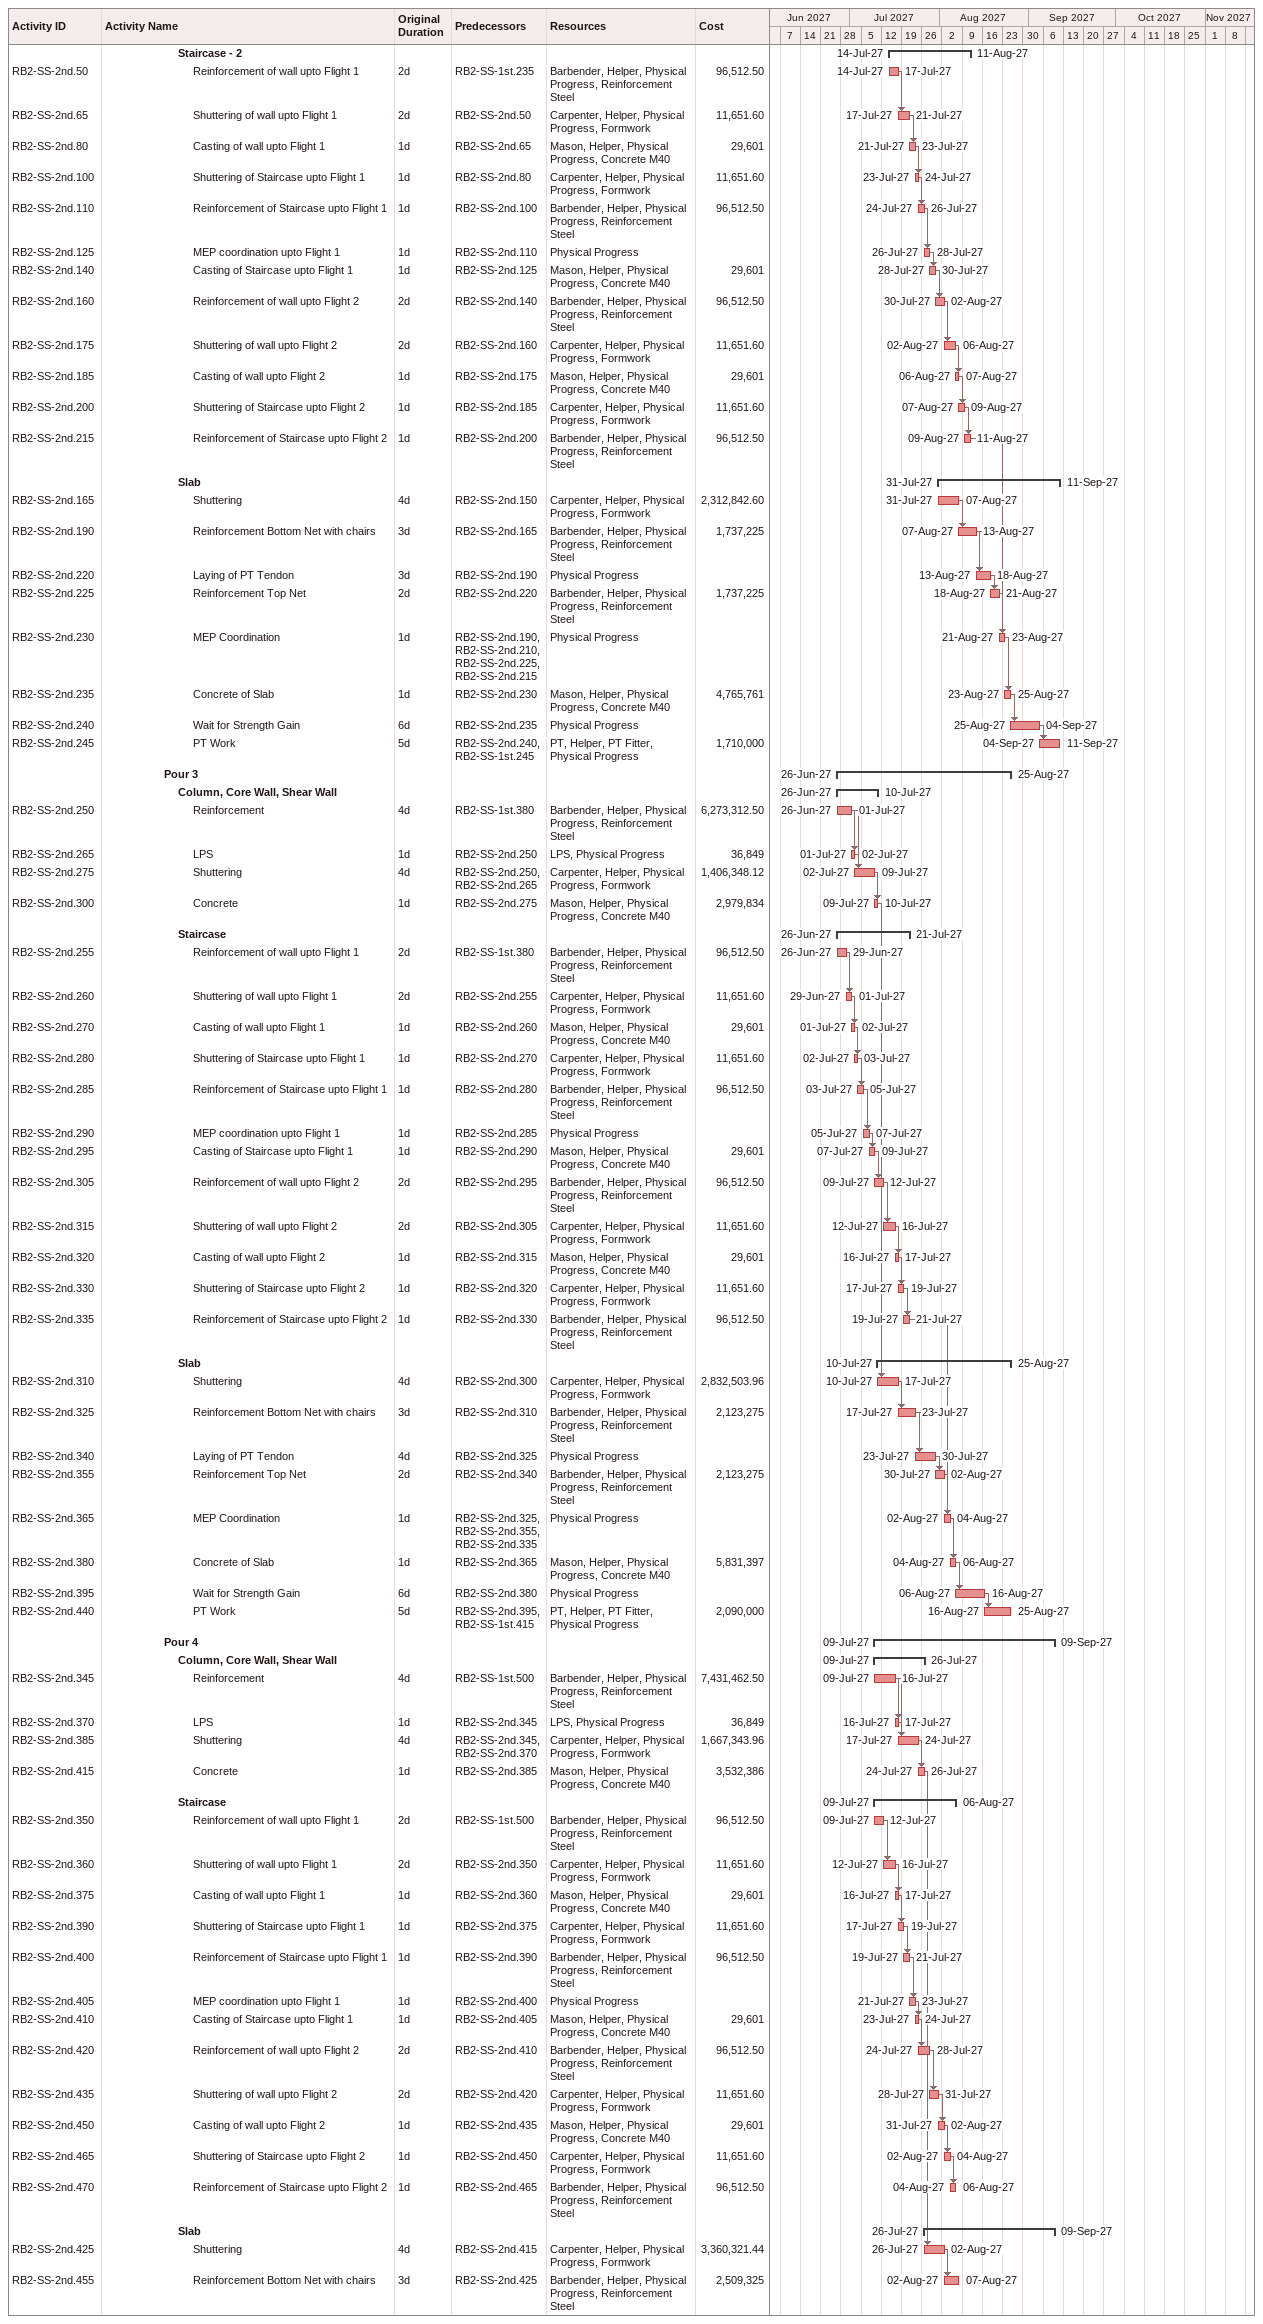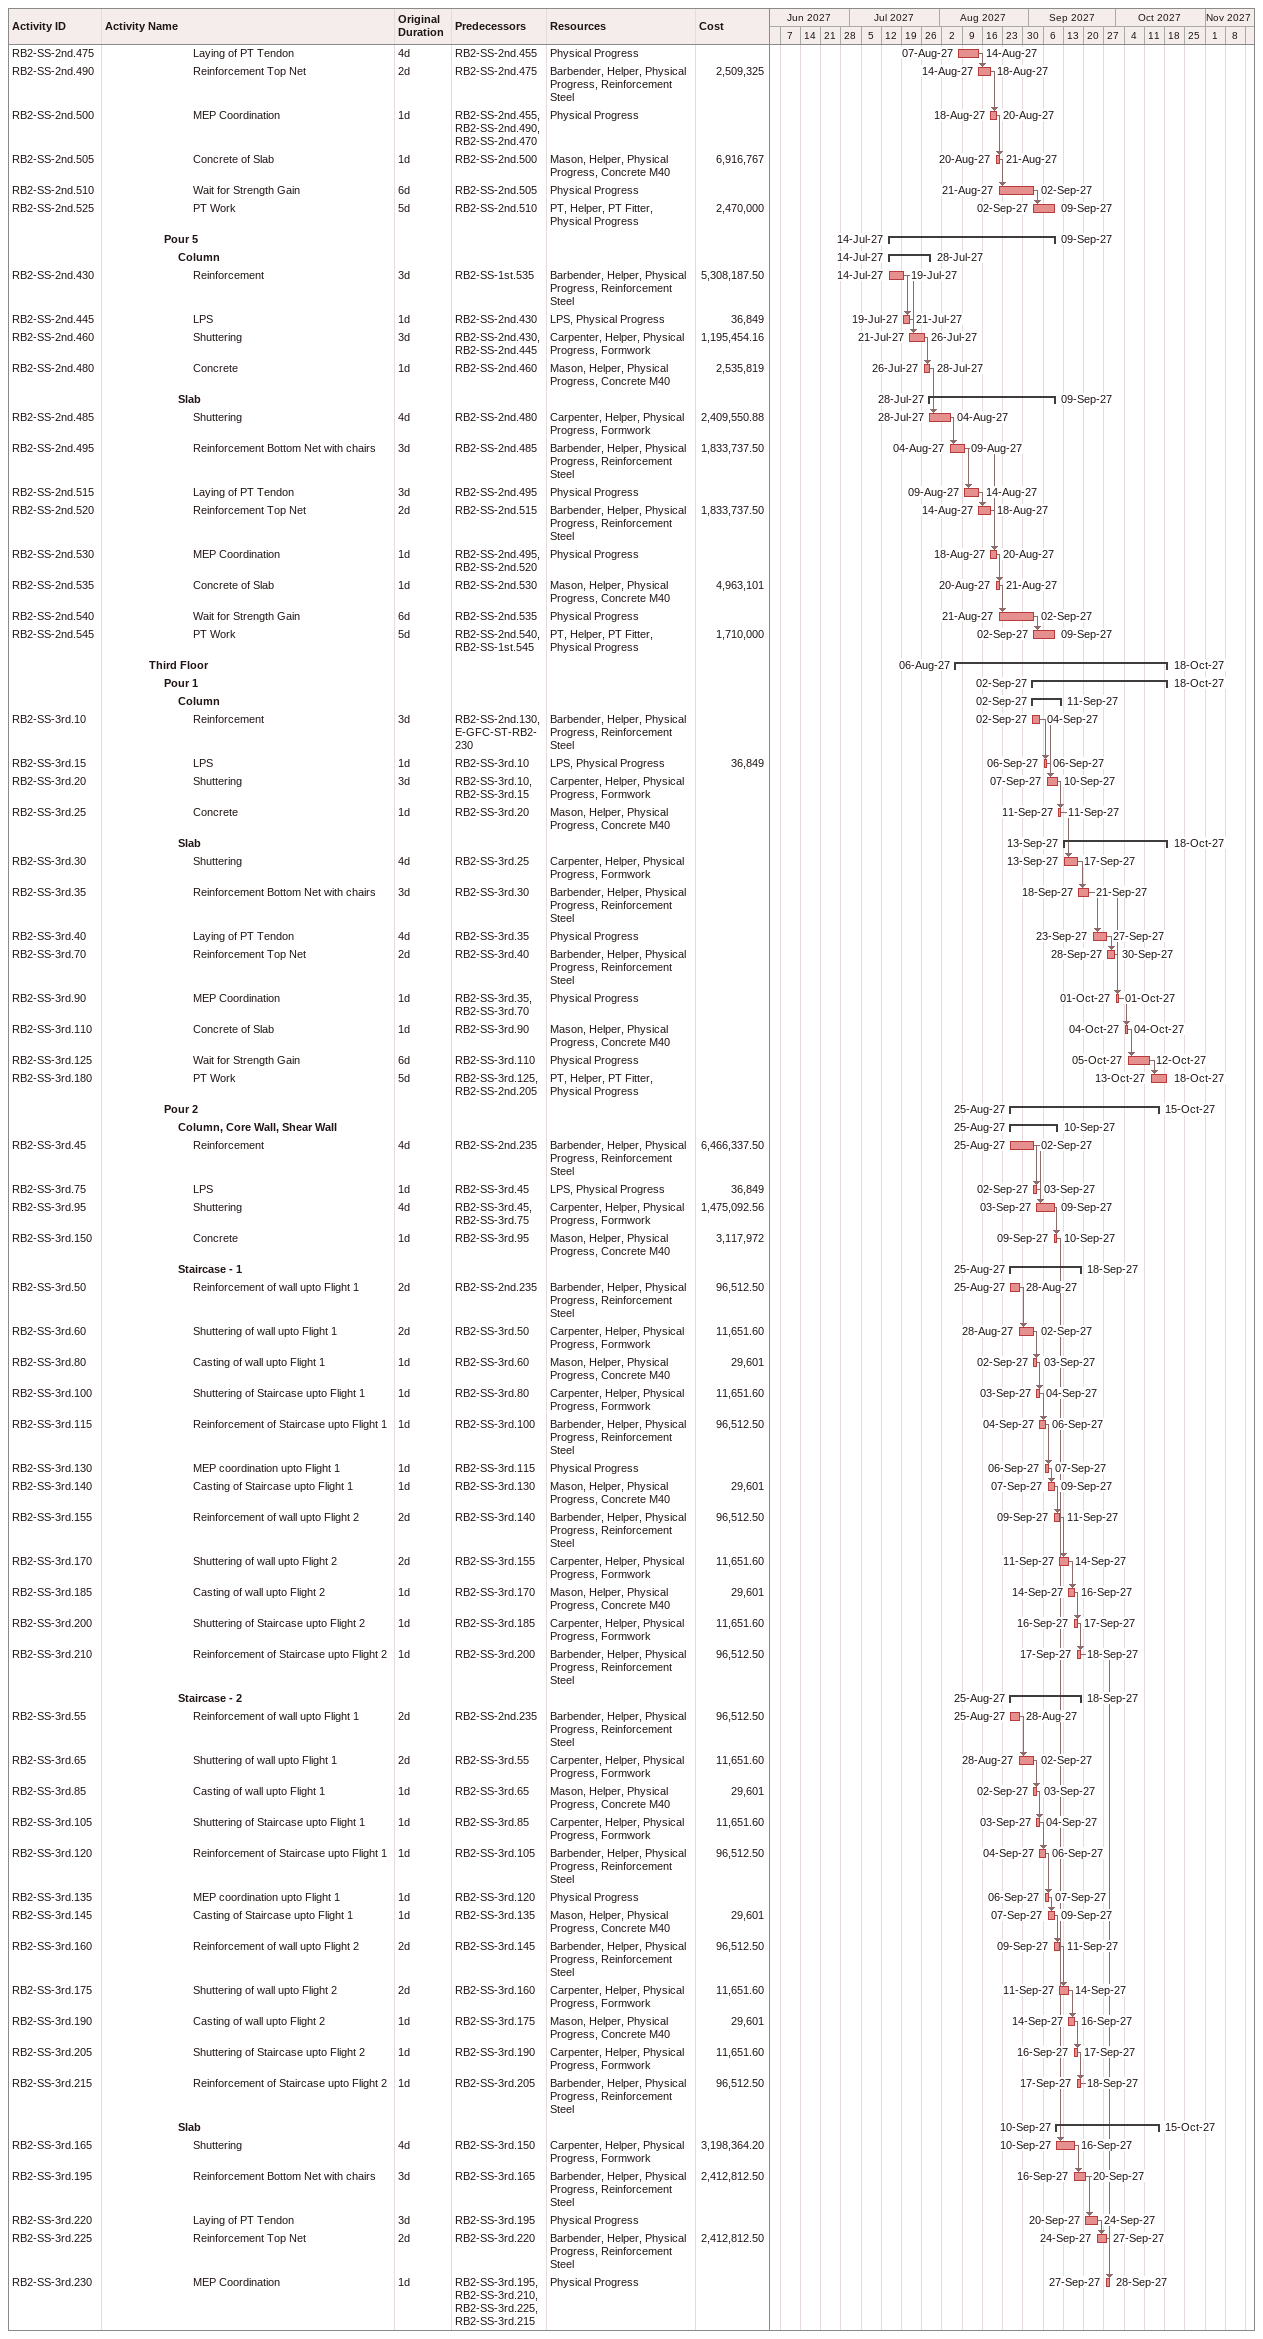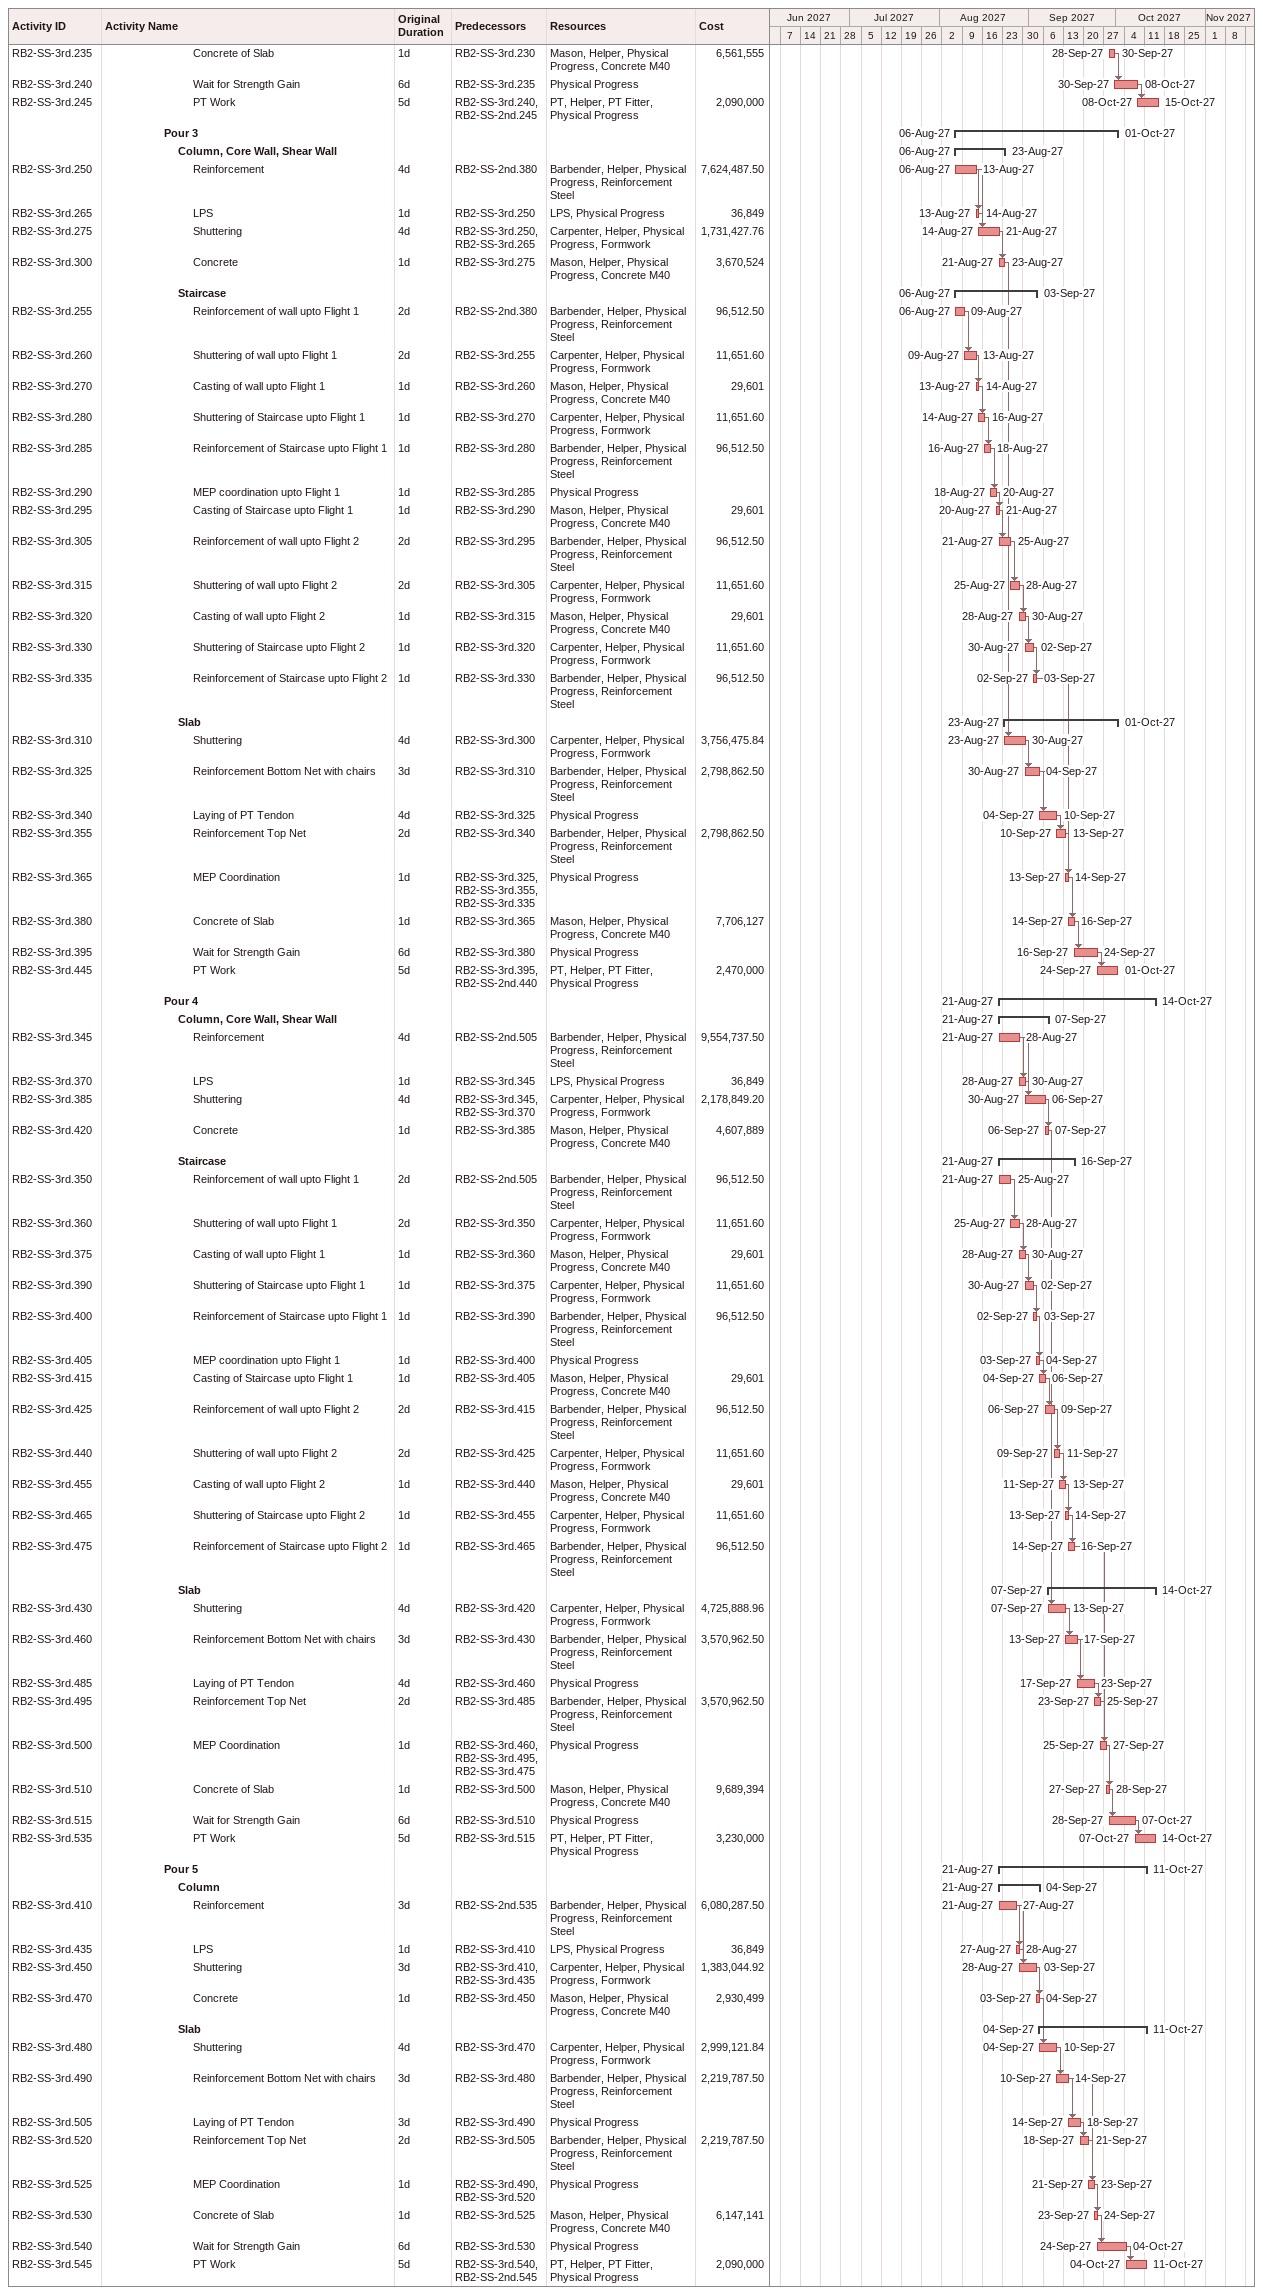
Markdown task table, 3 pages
| ID | Level | Task | Original duration | Start | Finish | Predecessors | Resources | Cost |
|---|---|---|---|---|---|---|---|---|
|  | 6 | **Staircase - 2** |  | 2027-07-14 | 2027-08-11 |  |  |  |
| RB2-SS-2nd.50 | 7 | Reinforcement of wall upto Flight 1 | 2d | 2027-07-14 | 2027-07-17 | RB2-SS-1st.235 | Barbender, Helper, Physical Progress, Reinforcement Steel | 96512.50 |
| RB2-SS-2nd.65 | 7 | Shuttering of wall upto Flight 1 | 2d | 2027-07-17 | 2027-07-21 | RB2-SS-2nd.50 | Carpenter, Helper, Physical Progress, Formwork | 11651.60 |
| RB2-SS-2nd.80 | 7 | Casting of wall upto Flight 1 | 1d | 2027-07-21 | 2027-07-23 | RB2-SS-2nd.65 | Mason, Helper, Physical Progress, Concrete M40 | 29601 |
| RB2-SS-2nd.100 | 7 | Shuttering of Staircase upto Flight 1 | 1d | 2027-07-23 | 2027-07-24 | RB2-SS-2nd.80 | Carpenter, Helper, Physical Progress, Formwork | 11651.60 |
| RB2-SS-2nd.110 | 7 | Reinforcement of Staircase upto Flight 1 | 1d | 2027-07-24 | 2027-07-26 | RB2-SS-2nd.100 | Barbender, Helper, Physical Progress, Reinforcement Steel | 96512.50 |
| RB2-SS-2nd.125 | 7 | MEP coordination upto Flight 1 | 1d | 2027-07-26 | 2027-07-28 | RB2-SS-2nd.110 | Physical Progress |  |
| RB2-SS-2nd.140 | 7 | Casting of Staircase upto Flight 1 | 1d | 2027-07-28 | 2027-07-30 | RB2-SS-2nd.125 | Mason, Helper, Physical Progress, Concrete M40 | 29601 |
| RB2-SS-2nd.160 | 7 | Reinforcement of wall upto Flight 2 | 2d | 2027-07-30 | 2027-08-02 | RB2-SS-2nd.140 | Barbender, Helper, Physical Progress, Reinforcement Steel | 96512.50 |
| RB2-SS-2nd.175 | 7 | Shuttering of wall upto Flight 2 | 2d | 2027-08-02 | 2027-08-06 | RB2-SS-2nd.160 | Carpenter, Helper, Physical Progress, Formwork | 11651.60 |
| RB2-SS-2nd.185 | 7 | Casting of wall upto Flight 2 | 1d | 2027-08-06 | 2027-08-07 | RB2-SS-2nd.175 | Mason, Helper, Physical Progress, Concrete M40 | 29601 |
| RB2-SS-2nd.200 | 7 | Shuttering of Staircase upto Flight 2 | 1d | 2027-08-07 | 2027-08-09 | RB2-SS-2nd.185 | Carpenter, Helper, Physical Progress, Formwork | 11651.60 |
| RB2-SS-2nd.215 | 7 | Reinforcement of Staircase upto Flight 2 | 1d | 2027-08-09 | 2027-08-11 | RB2-SS-2nd.200 | Barbender, Helper, Physical Progress, Reinforcement Steel | 96512.50 |
|  | 6 | **Slab** |  | 2027-07-31 | 2027-09-11 |  |  |  |
| RB2-SS-2nd.165 | 7 | Shuttering | 4d | 2027-07-31 | 2027-08-07 | RB2-SS-2nd.150 | Carpenter, Helper, Physical Progress, Formwork | 2312842.60 |
| RB2-SS-2nd.190 | 7 | Reinforcement Bottom Net with chairs | 3d | 2027-08-07 | 2027-08-13 | RB2-SS-2nd.165 | Barbender, Helper, Physical Progress, Reinforcement Steel | 1737225 |
| RB2-SS-2nd.220 | 7 | Laying of PT Tendon | 3d | 2027-08-13 | 2027-08-18 | RB2-SS-2nd.190 | Physical Progress |  |
| RB2-SS-2nd.225 | 7 | Reinforcement Top Net | 2d | 2027-08-18 | 2027-08-21 | RB2-SS-2nd.220 | Barbender, Helper, Physical Progress, Reinforcement Steel | 1737225 |
| RB2-SS-2nd.230 | 7 | MEP Coordination | 1d | 2027-08-21 | 2027-08-23 | RB2-SS-2nd.190, RB2-SS-2nd.210, RB2-SS-2nd.225, RB2-SS-2nd.215 | Physical Progress |  |
| RB2-SS-2nd.235 | 7 | Concrete of Slab | 1d | 2027-08-23 | 2027-08-25 | RB2-SS-2nd.230 | Mason, Helper, Physical Progress, Concrete M40 | 4765761 |
| RB2-SS-2nd.240 | 7 | Wait for Strength Gain | 6d | 2027-08-25 | 2027-09-04 | RB2-SS-2nd.235 | Physical Progress |  |
| RB2-SS-2nd.245 | 7 | PT Work | 5d | 2027-09-04 | 2027-09-11 | RB2-SS-2nd.240, RB2-SS-1st.245 | PT, Helper, PT Fitter, Physical Progress | 1710000 |
|  | 5 | **Pour 3** |  | 2027-06-26 | 2027-08-25 |  |  |  |
|  | 6 | **Column, Core Wall, Shear Wall** |  | 2027-06-26 | 2027-07-10 |  |  |  |
| RB2-SS-2nd.250 | 7 | Reinforcement | 4d | 2027-06-26 | 2027-07-01 | RB2-SS-1st.380 | Barbender, Helper, Physical Progress, Reinforcement Steel | 6273312.50 |
| RB2-SS-2nd.265 | 7 | LPS | 1d | 2027-07-01 | 2027-07-02 | RB2-SS-2nd.250 | LPS, Physical Progress | 36849 |
| RB2-SS-2nd.275 | 7 | Shuttering | 4d | 2027-07-02 | 2027-07-09 | RB2-SS-2nd.250, RB2-SS-2nd.265 | Carpenter, Helper, Physical Progress, Formwork | 1406348.12 |
| RB2-SS-2nd.300 | 7 | Concrete | 1d | 2027-07-09 | 2027-07-10 | RB2-SS-2nd.275 | Mason, Helper, Physical Progress, Concrete M40 | 2979834 |
|  | 6 | **Staircase** |  | 2027-06-26 | 2027-07-21 |  |  |  |
| RB2-SS-2nd.255 | 7 | Reinforcement of wall upto Flight 1 | 2d | 2027-06-26 | 2027-06-29 | RB2-SS-1st.380 | Barbender, Helper, Physical Progress, Reinforcement Steel | 96512.50 |
| RB2-SS-2nd.260 | 7 | Shuttering of wall upto Flight 1 | 2d | 2027-06-29 | 2027-07-01 | RB2-SS-2nd.255 | Carpenter, Helper, Physical Progress, Formwork | 11651.60 |
| RB2-SS-2nd.270 | 7 | Casting of wall upto Flight 1 | 1d | 2027-07-01 | 2027-07-02 | RB2-SS-2nd.260 | Mason, Helper, Physical Progress, Concrete M40 | 29601 |
| RB2-SS-2nd.280 | 7 | Shuttering of Staircase upto Flight 1 | 1d | 2027-07-02 | 2027-07-03 | RB2-SS-2nd.270 | Carpenter, Helper, Physical Progress, Formwork | 11651.60 |
| RB2-SS-2nd.285 | 7 | Reinforcement of Staircase upto Flight 1 | 1d | 2027-07-03 | 2027-07-05 | RB2-SS-2nd.280 | Barbender, Helper, Physical Progress, Reinforcement Steel | 96512.50 |
| RB2-SS-2nd.290 | 7 | MEP coordination upto Flight 1 | 1d | 2027-07-05 | 2027-07-07 | RB2-SS-2nd.285 | Physical Progress |  |
| RB2-SS-2nd.295 | 7 | Casting of Staircase upto Flight 1 | 1d | 2027-07-07 | 2027-07-09 | RB2-SS-2nd.290 | Mason, Helper, Physical Progress, Concrete M40 | 29601 |
| RB2-SS-2nd.305 | 7 | Reinforcement of wall upto Flight 2 | 2d | 2027-07-09 | 2027-07-12 | RB2-SS-2nd.295 | Barbender, Helper, Physical Progress, Reinforcement Steel | 96512.50 |
| RB2-SS-2nd.315 | 7 | Shuttering of wall upto Flight 2 | 2d | 2027-07-12 | 2027-07-16 | RB2-SS-2nd.305 | Carpenter, Helper, Physical Progress, Formwork | 11651.60 |
| RB2-SS-2nd.320 | 7 | Casting of wall upto Flight 2 | 1d | 2027-07-16 | 2027-07-17 | RB2-SS-2nd.315 | Mason, Helper, Physical Progress, Concrete M40 | 29601 |
| RB2-SS-2nd.330 | 7 | Shuttering of Staircase upto Flight 2 | 1d | 2027-07-17 | 2027-07-19 | RB2-SS-2nd.320 | Carpenter, Helper, Physical Progress, Formwork | 11651.60 |
| RB2-SS-2nd.335 | 7 | Reinforcement of Staircase upto Flight 2 | 1d | 2027-07-19 | 2027-07-21 | RB2-SS-2nd.330 | Barbender, Helper, Physical Progress, Reinforcement Steel | 96512.50 |
|  | 6 | **Slab** |  | 2027-07-10 | 2027-08-25 |  |  |  |
| RB2-SS-2nd.310 | 7 | Shuttering | 4d | 2027-07-10 | 2027-07-17 | RB2-SS-2nd.300 | Carpenter, Helper, Physical Progress, Formwork | 2832503.96 |
| RB2-SS-2nd.325 | 7 | Reinforcement Bottom Net with chairs | 3d | 2027-07-17 | 2027-07-23 | RB2-SS-2nd.310 | Barbender, Helper, Physical Progress, Reinforcement Steel | 2123275 |
| RB2-SS-2nd.340 | 7 | Laying of PT Tendon | 4d | 2027-07-23 | 2027-07-30 | RB2-SS-2nd.325 | Physical Progress |  |
| RB2-SS-2nd.355 | 7 | Reinforcement Top Net | 2d | 2027-07-30 | 2027-08-02 | RB2-SS-2nd.340 | Barbender, Helper, Physical Progress, Reinforcement Steel | 2123275 |
| RB2-SS-2nd.365 | 7 | MEP Coordination | 1d | 2027-08-02 | 2027-08-04 | RB2-SS-2nd.325, RB2-SS-2nd.355, RB2-SS-2nd.335 | Physical Progress |  |
| RB2-SS-2nd.380 | 7 | Concrete of Slab | 1d | 2027-08-04 | 2027-08-06 | RB2-SS-2nd.365 | Mason, Helper, Physical Progress, Concrete M40 | 5831397 |
| RB2-SS-2nd.395 | 7 | Wait for Strength Gain | 6d | 2027-08-06 | 2027-08-16 | RB2-SS-2nd.380 | Physical Progress |  |
| RB2-SS-2nd.440 | 7 | PT Work | 5d | 2027-08-16 | 2027-08-25 | RB2-SS-2nd.395, RB2-SS-1st.415 | PT, Helper, PT Fitter, Physical Progress | 2090000 |
|  | 5 | **Pour 4** |  | 2027-07-09 | 2027-09-09 |  |  |  |
|  | 6 | **Column, Core Wall, Shear Wall** |  | 2027-07-09 | 2027-07-26 |  |  |  |
| RB2-SS-2nd.345 | 7 | Reinforcement | 4d | 2027-07-09 | 2027-07-16 | RB2-SS-1st.500 | Barbender, Helper, Physical Progress, Reinforcement Steel | 7431462.50 |
| RB2-SS-2nd.370 | 7 | LPS | 1d | 2027-07-16 | 2027-07-17 | RB2-SS-2nd.345 | LPS, Physical Progress | 36849 |
| RB2-SS-2nd.385 | 7 | Shuttering | 4d | 2027-07-17 | 2027-07-24 | RB2-SS-2nd.345, RB2-SS-2nd.370 | Carpenter, Helper, Physical Progress, Formwork | 1667343.96 |
| RB2-SS-2nd.415 | 7 | Concrete | 1d | 2027-07-24 | 2027-07-26 | RB2-SS-2nd.385 | Mason, Helper, Physical Progress, Concrete M40 | 3532386 |
|  | 6 | **Staircase** |  | 2027-07-09 | 2027-08-06 |  |  |  |
| RB2-SS-2nd.350 | 7 | Reinforcement of wall upto Flight 1 | 2d | 2027-07-09 | 2027-07-12 | RB2-SS-1st.500 | Barbender, Helper, Physical Progress, Reinforcement Steel | 96512.50 |
| RB2-SS-2nd.360 | 7 | Shuttering of wall upto Flight 1 | 2d | 2027-07-12 | 2027-07-16 | RB2-SS-2nd.350 | Carpenter, Helper, Physical Progress, Formwork | 11651.60 |
| RB2-SS-2nd.375 | 7 | Casting of wall upto Flight 1 | 1d | 2027-07-16 | 2027-07-17 | RB2-SS-2nd.360 | Mason, Helper, Physical Progress, Concrete M40 | 29601 |
| RB2-SS-2nd.390 | 7 | Shuttering of Staircase upto Flight 1 | 1d | 2027-07-17 | 2027-07-19 | RB2-SS-2nd.375 | Carpenter, Helper, Physical Progress, Formwork | 11651.60 |
| RB2-SS-2nd.400 | 7 | Reinforcement of Staircase upto Flight 1 | 1d | 2027-07-19 | 2027-07-21 | RB2-SS-2nd.390 | Barbender, Helper, Physical Progress, Reinforcement Steel | 96512.50 |
| RB2-SS-2nd.405 | 7 | MEP coordination upto Flight 1 | 1d | 2027-07-21 | 2027-07-23 | RB2-SS-2nd.400 | Physical Progress |  |
| RB2-SS-2nd.410 | 7 | Casting of Staircase upto Flight 1 | 1d | 2027-07-23 | 2027-07-24 | RB2-SS-2nd.405 | Mason, Helper, Physical Progress, Concrete M40 | 29601 |
| RB2-SS-2nd.420 | 7 | Reinforcement of wall upto Flight 2 | 2d | 2027-07-24 | 2027-07-28 | RB2-SS-2nd.410 | Barbender, Helper, Physical Progress, Reinforcement Steel | 96512.50 |
| RB2-SS-2nd.435 | 7 | Shuttering of wall upto Flight 2 | 2d | 2027-07-28 | 2027-07-31 | RB2-SS-2nd.420 | Carpenter, Helper, Physical Progress, Formwork | 11651.60 |
| RB2-SS-2nd.450 | 7 | Casting of wall upto Flight 2 | 1d | 2027-07-31 | 2027-08-02 | RB2-SS-2nd.435 | Mason, Helper, Physical Progress, Concrete M40 | 29601 |
| RB2-SS-2nd.465 | 7 | Shuttering of Staircase upto Flight 2 | 1d | 2027-08-02 | 2027-08-04 | RB2-SS-2nd.450 | Carpenter, Helper, Physical Progress, Formwork | 11651.60 |
| RB2-SS-2nd.470 | 7 | Reinforcement of Staircase upto Flight 2 | 1d | 2027-08-04 | 2027-08-06 | RB2-SS-2nd.465 | Barbender, Helper, Physical Progress, Reinforcement Steel | 96512.50 |
|  | 6 | **Slab** |  | 2027-07-26 | 2027-09-09 |  |  |  |
| RB2-SS-2nd.425 | 7 | Shuttering | 4d | 2027-07-26 | 2027-08-02 | RB2-SS-2nd.415 | Carpenter, Helper, Physical Progress, Formwork | 3360321.44 |
| RB2-SS-2nd.455 | 7 | Reinforcement Bottom Net with chairs | 3d | 2027-08-02 | 2027-08-07 | RB2-SS-2nd.425 | Barbender, Helper, Physical Progress, Reinforcement Steel | 2509325 |
| RB2-SS-2nd.475 | 7 | Laying of PT Tendon | 4d | 2027-08-07 | 2027-08-14 | RB2-SS-2nd.455 | Physical Progress |  |
| RB2-SS-2nd.490 | 7 | Reinforcement Top Net | 2d | 2027-08-14 | 2027-08-18 | RB2-SS-2nd.475 | Barbender, Helper, Physical Progress, Reinforcement Steel | 2509325 |
| RB2-SS-2nd.500 | 7 | MEP Coordination | 1d | 2027-08-18 | 2027-08-20 | RB2-SS-2nd.455, RB2-SS-2nd.490, RB2-SS-2nd.470 | Physical Progress |  |
| RB2-SS-2nd.505 | 7 | Concrete of Slab | 1d | 2027-08-20 | 2027-08-21 | RB2-SS-2nd.500 | Mason, Helper, Physical Progress, Concrete M40 | 6916767 |
| RB2-SS-2nd.510 | 7 | Wait for Strength Gain | 6d | 2027-08-21 | 2027-09-02 | RB2-SS-2nd.505 | Physical Progress |  |
| RB2-SS-2nd.525 | 7 | PT Work | 5d | 2027-09-02 | 2027-09-09 | RB2-SS-2nd.510 | PT, Helper, PT Fitter, Physical Progress | 2470000 |
|  | 5 | **Pour 5** |  | 2027-07-14 | 2027-09-09 |  |  |  |
|  | 6 | **Column** |  | 2027-07-14 | 2027-07-28 |  |  |  |
| RB2-SS-2nd.430 | 7 | Reinforcement | 3d | 2027-07-14 | 2027-07-19 | RB2-SS-1st.535 | Barbender, Helper, Physical Progress, Reinforcement Steel | 5308187.50 |
| RB2-SS-2nd.445 | 7 | LPS | 1d | 2027-07-19 | 2027-07-21 | RB2-SS-2nd.430 | LPS, Physical Progress | 36849 |
| RB2-SS-2nd.460 | 7 | Shuttering | 3d | 2027-07-21 | 2027-07-26 | RB2-SS-2nd.430, RB2-SS-2nd.445 | Carpenter, Helper, Physical Progress, Formwork | 1195454.16 |
| RB2-SS-2nd.480 | 7 | Concrete | 1d | 2027-07-26 | 2027-07-28 | RB2-SS-2nd.460 | Mason, Helper, Physical Progress, Concrete M40 | 2535819 |
|  | 6 | **Slab** |  | 2027-07-28 | 2027-09-09 |  |  |  |
| RB2-SS-2nd.485 | 7 | Shuttering | 4d | 2027-07-28 | 2027-08-04 | RB2-SS-2nd.480 | Carpenter, Helper, Physical Progress, Formwork | 2409550.88 |
| RB2-SS-2nd.495 | 7 | Reinforcement Bottom Net with chairs | 3d | 2027-08-04 | 2027-08-09 | RB2-SS-2nd.485 | Barbender, Helper, Physical Progress, Reinforcement Steel | 1833737.50 |
| RB2-SS-2nd.515 | 7 | Laying of PT Tendon | 3d | 2027-08-09 | 2027-08-14 | RB2-SS-2nd.495 | Physical Progress |  |
| RB2-SS-2nd.520 | 7 | Reinforcement Top Net | 2d | 2027-08-14 | 2027-08-18 | RB2-SS-2nd.515 | Barbender, Helper, Physical Progress, Reinforcement Steel | 1833737.50 |
| RB2-SS-2nd.530 | 7 | MEP Coordination | 1d | 2027-08-18 | 2027-08-20 | RB2-SS-2nd.495, RB2-SS-2nd.520 | Physical Progress |  |
| RB2-SS-2nd.535 | 7 | Concrete of Slab | 1d | 2027-08-20 | 2027-08-21 | RB2-SS-2nd.530 | Mason, Helper, Physical Progress, Concrete M40 | 4963101 |
| RB2-SS-2nd.540 | 7 | Wait for Strength Gain | 6d | 2027-08-21 | 2027-09-02 | RB2-SS-2nd.535 | Physical Progress |  |
| RB2-SS-2nd.545 | 7 | PT Work | 5d | 2027-09-02 | 2027-09-09 | RB2-SS-2nd.540, RB2-SS-1st.545 | PT, Helper, PT Fitter, Physical Progress | 1710000 |
|  | 4 | **Third Floor** |  | 2027-08-06 | 2027-10-18 |  |  |  |
|  | 5 | **Pour 1** |  | 2027-09-02 | 2027-10-18 |  |  |  |
|  | 6 | **Column** |  | 2027-09-02 | 2027-09-11 |  |  |  |
| RB2-SS-3rd.10 | 7 | Reinforcement | 3d | 2027-09-02 | 2027-09-04 | RB2-SS-2nd.130, E-GFC-ST-RB2-230 | Barbender, Helper, Physical Progress, Reinforcement Steel |  |
| RB2-SS-3rd.15 | 7 | LPS | 1d | 2027-09-06 | 2027-09-06 | RB2-SS-3rd.10 | LPS, Physical Progress | 36849 |
| RB2-SS-3rd.20 | 7 | Shuttering | 3d | 2027-09-07 | 2027-09-10 | RB2-SS-3rd.10, RB2-SS-3rd.15 | Carpenter, Helper, Physical Progress, Formwork |  |
| RB2-SS-3rd.25 | 7 | Concrete | 1d | 2027-09-11 | 2027-09-11 | RB2-SS-3rd.20 | Mason, Helper, Physical Progress, Concrete M40 |  |
|  | 6 | **Slab** |  | 2027-09-13 | 2027-10-18 |  |  |  |
| RB2-SS-3rd.30 | 7 | Shuttering | 4d | 2027-09-13 | 2027-09-17 | RB2-SS-3rd.25 | Carpenter, Helper, Physical Progress, Formwork |  |
| RB2-SS-3rd.35 | 7 | Reinforcement Bottom Net with chairs | 3d | 2027-09-18 | 2027-09-21 | RB2-SS-3rd.30 | Barbender, Helper, Physical Progress, Reinforcement Steel |  |
| RB2-SS-3rd.40 | 7 | Laying of PT Tendon | 4d | 2027-09-23 | 2027-09-27 | RB2-SS-3rd.35 | Physical Progress |  |
| RB2-SS-3rd.70 | 7 | Reinforcement Top Net | 2d | 2027-09-28 | 2027-09-30 | RB2-SS-3rd.40 | Barbender, Helper, Physical Progress, Reinforcement Steel |  |
| RB2-SS-3rd.90 | 7 | MEP Coordination | 1d | 2027-10-01 | 2027-10-01 | RB2-SS-3rd.35, RB2-SS-3rd.70 | Physical Progress |  |
| RB2-SS-3rd.110 | 7 | Concrete of Slab | 1d | 2027-10-04 | 2027-10-04 | RB2-SS-3rd.90 | Mason, Helper, Physical Progress, Concrete M40 |  |
| RB2-SS-3rd.125 | 7 | Wait for Strength Gain | 6d | 2027-10-05 | 2027-10-12 | RB2-SS-3rd.110 | Physical Progress |  |
| RB2-SS-3rd.180 | 7 | PT Work | 5d | 2027-10-13 | 2027-10-18 | RB2-SS-3rd.125, RB2-SS-2nd.205 | PT, Helper, PT Fitter, Physical Progress |  |
|  | 5 | **Pour 2** |  | 2027-08-25 | 2027-10-15 |  |  |  |
|  | 6 | **Column, Core Wall, Shear Wall** |  | 2027-08-25 | 2027-09-10 |  |  |  |
| RB2-SS-3rd.45 | 7 | Reinforcement | 4d | 2027-08-25 | 2027-09-02 | RB2-SS-2nd.235 | Barbender, Helper, Physical Progress, Reinforcement Steel | 6466337.50 |
| RB2-SS-3rd.75 | 7 | LPS | 1d | 2027-09-02 | 2027-09-03 | RB2-SS-3rd.45 | LPS, Physical Progress | 36849 |
| RB2-SS-3rd.95 | 7 | Shuttering | 4d | 2027-09-03 | 2027-09-09 | RB2-SS-3rd.45, RB2-SS-3rd.75 | Carpenter, Helper, Physical Progress, Formwork | 1475092.56 |
| RB2-SS-3rd.150 | 7 | Concrete | 1d | 2027-09-09 | 2027-09-10 | RB2-SS-3rd.95 | Mason, Helper, Physical Progress, Concrete M40 | 3117972 |
|  | 6 | **Staircase - 1** |  | 2027-08-25 | 2027-09-18 |  |  |  |
| RB2-SS-3rd.50 | 7 | Reinforcement of wall upto Flight 1 | 2d | 2027-08-25 | 2027-08-28 | RB2-SS-2nd.235 | Barbender, Helper, Physical Progress, Reinforcement Steel | 96512.50 |
| RB2-SS-3rd.60 | 7 | Shuttering of wall upto Flight 1 | 2d | 2027-08-28 | 2027-09-02 | RB2-SS-3rd.50 | Carpenter, Helper, Physical Progress, Formwork | 11651.60 |
| RB2-SS-3rd.80 | 7 | Casting of wall upto Flight 1 | 1d | 2027-09-02 | 2027-09-03 | RB2-SS-3rd.60 | Mason, Helper, Physical Progress, Concrete M40 | 29601 |
| RB2-SS-3rd.100 | 7 | Shuttering of Staircase upto Flight 1 | 1d | 2027-09-03 | 2027-09-04 | RB2-SS-3rd.80 | Carpenter, Helper, Physical Progress, Formwork | 11651.60 |
| RB2-SS-3rd.115 | 7 | Reinforcement of Staircase upto Flight 1 | 1d | 2027-09-04 | 2027-09-06 | RB2-SS-3rd.100 | Barbender, Helper, Physical Progress, Reinforcement Steel | 96512.50 |
| RB2-SS-3rd.130 | 7 | MEP coordination upto Flight 1 | 1d | 2027-09-06 | 2027-09-07 | RB2-SS-3rd.115 | Physical Progress |  |
| RB2-SS-3rd.140 | 7 | Casting of Staircase upto Flight 1 | 1d | 2027-09-07 | 2027-09-09 | RB2-SS-3rd.130 | Mason, Helper, Physical Progress, Concrete M40 | 29601 |
| RB2-SS-3rd.155 | 7 | Reinforcement of wall upto Flight 2 | 2d | 2027-09-09 | 2027-09-11 | RB2-SS-3rd.140 | Barbender, Helper, Physical Progress, Reinforcement Steel | 96512.50 |
| RB2-SS-3rd.170 | 7 | Shuttering of wall upto Flight 2 | 2d | 2027-09-11 | 2027-09-14 | RB2-SS-3rd.155 | Carpenter, Helper, Physical Progress, Formwork | 11651.60 |
| RB2-SS-3rd.185 | 7 | Casting of wall upto Flight 2 | 1d | 2027-09-14 | 2027-09-16 | RB2-SS-3rd.170 | Mason, Helper, Physical Progress, Concrete M40 | 29601 |
| RB2-SS-3rd.200 | 7 | Shuttering of Staircase upto Flight 2 | 1d | 2027-09-16 | 2027-09-17 | RB2-SS-3rd.185 | Carpenter, Helper, Physical Progress, Formwork | 11651.60 |
| RB2-SS-3rd.210 | 7 | Reinforcement of Staircase upto Flight 2 | 1d | 2027-09-17 | 2027-09-18 | RB2-SS-3rd.200 | Barbender, Helper, Physical Progress, Reinforcement Steel | 96512.50 |
|  | 6 | **Staircase - 2** |  | 2027-08-25 | 2027-09-18 |  |  |  |
| RB2-SS-3rd.55 | 7 | Reinforcement of wall upto Flight 1 | 2d | 2027-08-25 | 2027-08-28 | RB2-SS-2nd.235 | Barbender, Helper, Physical Progress, Reinforcement Steel | 96512.50 |
| RB2-SS-3rd.65 | 7 | Shuttering of wall upto Flight 1 | 2d | 2027-08-28 | 2027-09-02 | RB2-SS-3rd.55 | Carpenter, Helper, Physical Progress, Formwork | 11651.60 |
| RB2-SS-3rd.85 | 7 | Casting of wall upto Flight 1 | 1d | 2027-09-02 | 2027-09-03 | RB2-SS-3rd.65 | Mason, Helper, Physical Progress, Concrete M40 | 29601 |
| RB2-SS-3rd.105 | 7 | Shuttering of Staircase upto Flight 1 | 1d | 2027-09-03 | 2027-09-04 | RB2-SS-3rd.85 | Carpenter, Helper, Physical Progress, Formwork | 11651.60 |
| RB2-SS-3rd.120 | 7 | Reinforcement of Staircase upto Flight 1 | 1d | 2027-09-04 | 2027-09-06 | RB2-SS-3rd.105 | Barbender, Helper, Physical Progress, Reinforcement Steel | 96512.50 |
| RB2-SS-3rd.135 | 7 | MEP coordination upto Flight 1 | 1d | 2027-09-06 | 2027-09-07 | RB2-SS-3rd.120 | Physical Progress |  |
| RB2-SS-3rd.145 | 7 | Casting of Staircase upto Flight 1 | 1d | 2027-09-07 | 2027-09-09 | RB2-SS-3rd.135 | Mason, Helper, Physical Progress, Concrete M40 | 29601 |
| RB2-SS-3rd.160 | 7 | Reinforcement of wall upto Flight 2 | 2d | 2027-09-09 | 2027-09-11 | RB2-SS-3rd.145 | Barbender, Helper, Physical Progress, Reinforcement Steel | 96512.50 |
| RB2-SS-3rd.175 | 7 | Shuttering of wall upto Flight 2 | 2d | 2027-09-11 | 2027-09-14 | RB2-SS-3rd.160 | Carpenter, Helper, Physical Progress, Formwork | 11651.60 |
| RB2-SS-3rd.190 | 7 | Casting of wall upto Flight 2 | 1d | 2027-09-14 | 2027-09-16 | RB2-SS-3rd.175 | Mason, Helper, Physical Progress, Concrete M40 | 29601 |
| RB2-SS-3rd.205 | 7 | Shuttering of Staircase upto Flight 2 | 1d | 2027-09-16 | 2027-09-17 | RB2-SS-3rd.190 | Carpenter, Helper, Physical Progress, Formwork | 11651.60 |
| RB2-SS-3rd.215 | 7 | Reinforcement of Staircase upto Flight 2 | 1d | 2027-09-17 | 2027-09-18 | RB2-SS-3rd.205 | Barbender, Helper, Physical Progress, Reinforcement Steel | 96512.50 |
|  | 6 | **Slab** |  | 2027-09-10 | 2027-10-15 |  |  |  |
| RB2-SS-3rd.165 | 7 | Shuttering | 4d | 2027-09-10 | 2027-09-16 | RB2-SS-3rd.150 | Carpenter, Helper, Physical Progress, Formwork | 3198364.20 |
| RB2-SS-3rd.195 | 7 | Reinforcement Bottom Net with chairs | 3d | 2027-09-16 | 2027-09-20 | RB2-SS-3rd.165 | Barbender, Helper, Physical Progress, Reinforcement Steel | 2412812.50 |
| RB2-SS-3rd.220 | 7 | Laying of PT Tendon | 3d | 2027-09-20 | 2027-09-24 | RB2-SS-3rd.195 | Physical Progress |  |
| RB2-SS-3rd.225 | 7 | Reinforcement Top Net | 2d | 2027-09-24 | 2027-09-27 | RB2-SS-3rd.220 | Barbender, Helper, Physical Progress, Reinforcement Steel | 2412812.50 |
| RB2-SS-3rd.230 | 7 | MEP Coordination | 1d | 2027-09-27 | 2027-09-28 | RB2-SS-3rd.195, RB2-SS-3rd.210, RB2-SS-3rd.225, RB2-SS-3rd.215 | Physical Progress |  |
| RB2-SS-3rd.235 | 7 | Concrete of Slab | 1d | 2027-09-28 | 2027-09-30 | RB2-SS-3rd.230 | Mason, Helper, Physical Progress, Concrete M40 | 6561555 |
| RB2-SS-3rd.240 | 7 | Wait for Strength Gain | 6d | 2027-09-30 | 2027-10-08 | RB2-SS-3rd.235 | Physical Progress |  |
| RB2-SS-3rd.245 | 7 | PT Work | 5d | 2027-10-08 | 2027-10-15 | RB2-SS-3rd.240, RB2-SS-2nd.245 | PT, Helper, PT Fitter, Physical Progress | 2090000 |
|  | 5 | **Pour 3** |  | 2027-08-06 | 2027-10-01 |  |  |  |
|  | 6 | **Column, Core Wall, Shear Wall** |  | 2027-08-06 | 2027-08-23 |  |  |  |
| RB2-SS-3rd.250 | 7 | Reinforcement | 4d | 2027-08-06 | 2027-08-13 | RB2-SS-2nd.380 | Barbender, Helper, Physical Progress, Reinforcement Steel | 7624487.50 |
| RB2-SS-3rd.265 | 7 | LPS | 1d | 2027-08-13 | 2027-08-14 | RB2-SS-3rd.250 | LPS, Physical Progress | 36849 |
| RB2-SS-3rd.275 | 7 | Shuttering | 4d | 2027-08-14 | 2027-08-21 | RB2-SS-3rd.250, RB2-SS-3rd.265 | Carpenter, Helper, Physical Progress, Formwork | 1731427.76 |
| RB2-SS-3rd.300 | 7 | Concrete | 1d | 2027-08-21 | 2027-08-23 | RB2-SS-3rd.275 | Mason, Helper, Physical Progress, Concrete M40 | 3670524 |
|  | 6 | **Staircase** |  | 2027-08-06 | 2027-09-03 |  |  |  |
| RB2-SS-3rd.255 | 7 | Reinforcement of wall upto Flight 1 | 2d | 2027-08-06 | 2027-08-09 | RB2-SS-2nd.380 | Barbender, Helper, Physical Progress, Reinforcement Steel | 96512.50 |
| RB2-SS-3rd.260 | 7 | Shuttering of wall upto Flight 1 | 2d | 2027-08-09 | 2027-08-13 | RB2-SS-3rd.255 | Carpenter, Helper, Physical Progress, Formwork | 11651.60 |
| RB2-SS-3rd.270 | 7 | Casting of wall upto Flight 1 | 1d | 2027-08-13 | 2027-08-14 | RB2-SS-3rd.260 | Mason, Helper, Physical Progress, Concrete M40 | 29601 |
| RB2-SS-3rd.280 | 7 | Shuttering of Staircase upto Flight 1 | 1d | 2027-08-14 | 2027-08-16 | RB2-SS-3rd.270 | Carpenter, Helper, Physical Progress, Formwork | 11651.60 |
| RB2-SS-3rd.285 | 7 | Reinforcement of Staircase upto Flight 1 | 1d | 2027-08-16 | 2027-08-18 | RB2-SS-3rd.280 | Barbender, Helper, Physical Progress, Reinforcement Steel | 96512.50 |
| RB2-SS-3rd.290 | 7 | MEP coordination upto Flight 1 | 1d | 2027-08-18 | 2027-08-20 | RB2-SS-3rd.285 | Physical Progress |  |
| RB2-SS-3rd.295 | 7 | Casting of Staircase upto Flight 1 | 1d | 2027-08-20 | 2027-08-21 | RB2-SS-3rd.290 | Mason, Helper, Physical Progress, Concrete M40 | 29601 |
| RB2-SS-3rd.305 | 7 | Reinforcement of wall upto Flight 2 | 2d | 2027-08-21 | 2027-08-25 | RB2-SS-3rd.295 | Barbender, Helper, Physical Progress, Reinforcement Steel | 96512.50 |
| RB2-SS-3rd.315 | 7 | Shuttering of wall upto Flight 2 | 2d | 2027-08-25 | 2027-08-28 | RB2-SS-3rd.305 | Carpenter, Helper, Physical Progress, Formwork | 11651.60 |
| RB2-SS-3rd.320 | 7 | Casting of wall upto Flight 2 | 1d | 2027-08-28 | 2027-08-30 | RB2-SS-3rd.315 | Mason, Helper, Physical Progress, Concrete M40 | 29601 |
| RB2-SS-3rd.330 | 7 | Shuttering of Staircase upto Flight 2 | 1d | 2027-08-30 | 2027-09-02 | RB2-SS-3rd.320 | Carpenter, Helper, Physical Progress, Formwork | 11651.60 |
| RB2-SS-3rd.335 | 7 | Reinforcement of Staircase upto Flight 2 | 1d | 2027-09-02 | 2027-09-03 | RB2-SS-3rd.330 | Barbender, Helper, Physical Progress, Reinforcement Steel | 96512.50 |
|  | 6 | **Slab** |  | 2027-08-23 | 2027-10-01 |  |  |  |
| RB2-SS-3rd.310 | 7 | Shuttering | 4d | 2027-08-23 | 2027-08-30 | RB2-SS-3rd.300 | Carpenter, Helper, Physical Progress, Formwork | 3756475.84 |
| RB2-SS-3rd.325 | 7 | Reinforcement Bottom Net with chairs | 3d | 2027-08-30 | 2027-09-04 | RB2-SS-3rd.310 | Barbender, Helper, Physical Progress, Reinforcement Steel | 2798862.50 |
| RB2-SS-3rd.340 | 7 | Laying of PT Tendon | 4d | 2027-09-04 | 2027-09-10 | RB2-SS-3rd.325 | Physical Progress |  |
| RB2-SS-3rd.355 | 7 | Reinforcement Top Net | 2d | 2027-09-10 | 2027-09-13 | RB2-SS-3rd.340 | Barbender, Helper, Physical Progress, Reinforcement Steel | 2798862.50 |
| RB2-SS-3rd.365 | 7 | MEP Coordination | 1d | 2027-09-13 | 2027-09-14 | RB2-SS-3rd.325, RB2-SS-3rd.355, RB2-SS-3rd.335 | Physical Progress |  |
| RB2-SS-3rd.380 | 7 | Concrete of Slab | 1d | 2027-09-14 | 2027-09-16 | RB2-SS-3rd.365 | Mason, Helper, Physical Progress, Concrete M40 | 7706127 |
| RB2-SS-3rd.395 | 7 | Wait for Strength Gain | 6d | 2027-09-16 | 2027-09-24 | RB2-SS-3rd.380 | Physical Progress |  |
| RB2-SS-3rd.445 | 7 | PT Work | 5d | 2027-09-24 | 2027-10-01 | RB2-SS-3rd.395, RB2-SS-2nd.440 | PT, Helper, PT Fitter, Physical Progress | 2470000 |
|  | 5 | **Pour 4** |  | 2027-08-21 | 2027-10-14 |  |  |  |
|  | 6 | **Column, Core Wall, Shear Wall** |  | 2027-08-21 | 2027-09-07 |  |  |  |
| RB2-SS-3rd.345 | 7 | Reinforcement | 4d | 2027-08-21 | 2027-08-28 | RB2-SS-2nd.505 | Barbender, Helper, Physical Progress, Reinforcement Steel | 9554737.50 |
| RB2-SS-3rd.370 | 7 | LPS | 1d | 2027-08-28 | 2027-08-30 | RB2-SS-3rd.345 | LPS, Physical Progress | 36849 |
| RB2-SS-3rd.385 | 7 | Shuttering | 4d | 2027-08-30 | 2027-09-06 | RB2-SS-3rd.345, RB2-SS-3rd.370 | Carpenter, Helper, Physical Progress, Formwork | 2178849.20 |
| RB2-SS-3rd.420 | 7 | Concrete | 1d | 2027-09-06 | 2027-09-07 | RB2-SS-3rd.385 | Mason, Helper, Physical Progress, Concrete M40 | 4607889 |
|  | 6 | **Staircase** |  | 2027-08-21 | 2027-09-16 |  |  |  |
| RB2-SS-3rd.350 | 7 | Reinforcement of wall upto Flight 1 | 2d | 2027-08-21 | 2027-08-25 | RB2-SS-2nd.505 | Barbender, Helper, Physical Progress, Reinforcement Steel | 96512.50 |
| RB2-SS-3rd.360 | 7 | Shuttering of wall upto Flight 1 | 2d | 2027-08-25 | 2027-08-28 | RB2-SS-3rd.350 | Carpenter, Helper, Physical Progress, Formwork | 11651.60 |
| RB2-SS-3rd.375 | 7 | Casting of wall upto Flight 1 | 1d | 2027-08-28 | 2027-08-30 | RB2-SS-3rd.360 | Mason, Helper, Physical Progress, Concrete M40 | 29601 |
| RB2-SS-3rd.390 | 7 | Shuttering of Staircase upto Flight 1 | 1d | 2027-08-30 | 2027-09-02 | RB2-SS-3rd.375 | Carpenter, Helper, Physical Progress, Formwork | 11651.60 |
| RB2-SS-3rd.400 | 7 | Reinforcement of Staircase upto Flight 1 | 1d | 2027-09-02 | 2027-09-03 | RB2-SS-3rd.390 | Barbender, Helper, Physical Progress, Reinforcement Steel | 96512.50 |
| RB2-SS-3rd.405 | 7 | MEP coordination upto Flight 1 | 1d | 2027-09-03 | 2027-09-04 | RB2-SS-3rd.400 | Physical Progress |  |
| RB2-SS-3rd.415 | 7 | Casting of Staircase upto Flight 1 | 1d | 2027-09-04 | 2027-09-06 | RB2-SS-3rd.405 | Mason, Helper, Physical Progress, Concrete M40 | 29601 |
| RB2-SS-3rd.425 | 7 | Reinforcement of wall upto Flight 2 | 2d | 2027-09-06 | 2027-09-09 | RB2-SS-3rd.415 | Barbender, Helper, Physical Progress, Reinforcement Steel | 96512.50 |
| RB2-SS-3rd.440 | 7 | Shuttering of wall upto Flight 2 | 2d | 2027-09-09 | 2027-09-11 | RB2-SS-3rd.425 | Carpenter, Helper, Physical Progress, Formwork | 11651.60 |
| RB2-SS-3rd.455 | 7 | Casting of wall upto Flight 2 | 1d | 2027-09-11 | 2027-09-13 | RB2-SS-3rd.440 | Mason, Helper, Physical Progress, Concrete M40 | 29601 |
| RB2-SS-3rd.465 | 7 | Shuttering of Staircase upto Flight 2 | 1d | 2027-09-13 | 2027-09-14 | RB2-SS-3rd.455 | Carpenter, Helper, Physical Progress, Formwork | 11651.60 |
| RB2-SS-3rd.475 | 7 | Reinforcement of Staircase upto Flight 2 | 1d | 2027-09-14 | 2027-09-16 | RB2-SS-3rd.465 | Barbender, Helper, Physical Progress, Reinforcement Steel | 96512.50 |
|  | 6 | **Slab** |  | 2027-09-07 | 2027-10-14 |  |  |  |
| RB2-SS-3rd.430 | 7 | Shuttering | 4d | 2027-09-07 | 2027-09-13 | RB2-SS-3rd.420 | Carpenter, Helper, Physical Progress, Formwork | 4725888.96 |
| RB2-SS-3rd.460 | 7 | Reinforcement Bottom Net with chairs | 3d | 2027-09-13 | 2027-09-17 | RB2-SS-3rd.430 | Barbender, Helper, Physical Progress, Reinforcement Steel | 3570962.50 |
| RB2-SS-3rd.485 | 7 | Laying of PT Tendon | 4d | 2027-09-17 | 2027-09-23 | RB2-SS-3rd.460 | Physical Progress |  |
| RB2-SS-3rd.495 | 7 | Reinforcement Top Net | 2d | 2027-09-23 | 2027-09-25 | RB2-SS-3rd.485 | Barbender, Helper, Physical Progress, Reinforcement Steel | 3570962.50 |
| RB2-SS-3rd.500 | 7 | MEP Coordination | 1d | 2027-09-25 | 2027-09-27 | RB2-SS-3rd.460, RB2-SS-3rd.495, RB2-SS-3rd.475 | Physical Progress |  |
| RB2-SS-3rd.510 | 7 | Concrete of Slab | 1d | 2027-09-27 | 2027-09-28 | RB2-SS-3rd.500 | Mason, Helper, Physical Progress, Concrete M40 | 9689394 |
| RB2-SS-3rd.515 | 7 | Wait for Strength Gain | 6d | 2027-09-28 | 2027-10-07 | RB2-SS-3rd.510 | Physical Progress |  |
| RB2-SS-3rd.535 | 7 | PT Work | 5d | 2027-10-07 | 2027-10-14 | RB2-SS-3rd.515 | PT, Helper, PT Fitter, Physical Progress | 3230000 |
|  | 5 | **Pour 5** |  | 2027-08-21 | 2027-10-11 |  |  |  |
|  | 6 | **Column** |  | 2027-08-21 | 2027-09-04 |  |  |  |
| RB2-SS-3rd.410 | 7 | Reinforcement | 3d | 2027-08-21 | 2027-08-27 | RB2-SS-2nd.535 | Barbender, Helper, Physical Progress, Reinforcement Steel | 6080287.50 |
| RB2-SS-3rd.435 | 7 | LPS | 1d | 2027-08-27 | 2027-08-28 | RB2-SS-3rd.410 | LPS, Physical Progress | 36849 |
| RB2-SS-3rd.450 | 7 | Shuttering | 3d | 2027-08-28 | 2027-09-03 | RB2-SS-3rd.410, RB2-SS-3rd.435 | Carpenter, Helper, Physical Progress, Formwork | 1383044.92 |
| RB2-SS-3rd.470 | 7 | Concrete | 1d | 2027-09-03 | 2027-09-04 | RB2-SS-3rd.450 | Mason, Helper, Physical Progress, Concrete M40 | 2930499 |
|  | 6 | **Slab** |  | 2027-09-04 | 2027-10-11 |  |  |  |
| RB2-SS-3rd.480 | 7 | Shuttering | 4d | 2027-09-04 | 2027-09-10 | RB2-SS-3rd.470 | Carpenter, Helper, Physical Progress, Formwork | 2999121.84 |
| RB2-SS-3rd.490 | 7 | Reinforcement Bottom Net with chairs | 3d | 2027-09-10 | 2027-09-14 | RB2-SS-3rd.480 | Barbender, Helper, Physical Progress, Reinforcement Steel | 2219787.50 |
| RB2-SS-3rd.505 | 7 | Laying of PT Tendon | 3d | 2027-09-14 | 2027-09-18 | RB2-SS-3rd.490 | Physical Progress |  |
| RB2-SS-3rd.520 | 7 | Reinforcement Top Net | 2d | 2027-09-18 | 2027-09-21 | RB2-SS-3rd.505 | Barbender, Helper, Physical Progress, Reinforcement Steel | 2219787.50 |
| RB2-SS-3rd.525 | 7 | MEP Coordination | 1d | 2027-09-21 | 2027-09-23 | RB2-SS-3rd.490, RB2-SS-3rd.520 | Physical Progress |  |
| RB2-SS-3rd.530 | 7 | Concrete of Slab | 1d | 2027-09-23 | 2027-09-24 | RB2-SS-3rd.525 | Mason, Helper, Physical Progress, Concrete M40 | 6147141 |
| RB2-SS-3rd.540 | 7 | Wait for Strength Gain | 6d | 2027-09-24 | 2027-10-04 | RB2-SS-3rd.530 | Physical Progress |  |
| RB2-SS-3rd.545 | 7 | PT Work | 5d | 2027-10-04 | 2027-10-11 | RB2-SS-3rd.540, RB2-SS-2nd.545 | PT, Helper, PT Fitter, Physical Progress | 2090000 |
